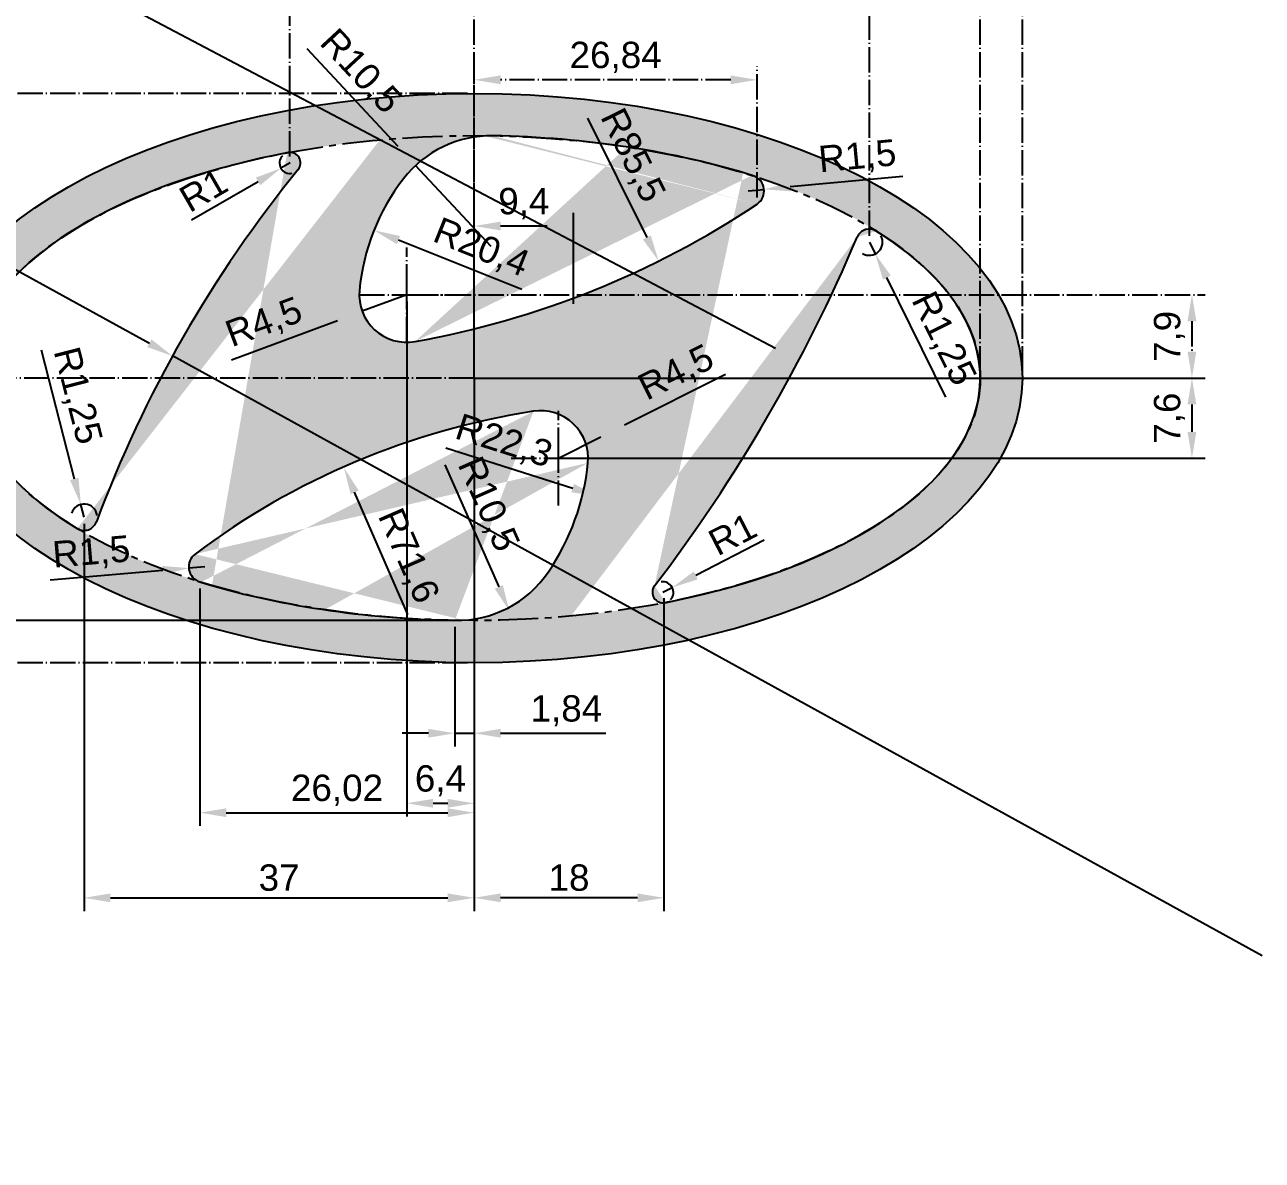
# Model space of a CAD drawing. Header units: millimetres. Extents: x 48 to 227, y 26 to 188.
# Drawn here: x 109.4 to 226.8, y 25.8 to 133.5 of the extents above; entities that cross this region are included whole.
import ezdxf

# ---------------------------------------------------------------- set-up
doc = ezdxf.new("R2010")
doc.units = ezdxf.units.MM
doc.linetypes.add('ACAD_ISO04W100', pattern=[30, 24, -3, 0, -3])
doc.linetypes.add('CENTER2', pattern=[28.575000000000003, 19.05, -3.175, 3.175, -3.175])
for name, color, linetype in [('hyundai', 7, 'Continuous'), ('koty', 6, 'Continuous'), ('osy', 2, 'Continuous'), ('poloměry', 6, 'Continuous'), ('srafy', 7, 'Continuous')]:
    doc.layers.add(name, color=color, linetype=linetype)
doc.styles.get("Standard").update_dxf_attribs({"font": 'arial.ttf'})
doc.dimstyles.new('ISO-25', dxfattribs={"dimtxt": 2.5, "dimasz": 2.5, "dimexe": 1.25, "dimexo": 0.625, "dimtad": 1, "dimtxsty": 'Standard', "dimcen": 2.5, "dimadec": 0, "dimazin": 0, "dimtfac": 1, "dimtmove": 0, "dimatfit": 3, "dimfxl": 1, "dimarcsym": 0})

# ---------------------------------------------------------------- blocks, each defined once
blk = doc.blocks.new('*U2')
at = {"layer": 'osy', "color": 0, "linetype": 'ACAD_ISO04W100', "ltscale": 0.1, "transparency": 16777216}
for p, q in [((0, 0.5), (0, 4.500000000000003)), ((-4.500000000000003, 0), (-0.5, 0)), ((0.5, 0), (4.500000000000003, 0)), ((0, -4.500000000000003), (0, -0.5))]:
    blk.add_line(p, q, dxfattribs=at)
at = {"layer": 'osy', "color": 0, "linetype": 'Continuous', "ltscale": 0.1, "transparency": 16777216}
for p, q in [((-0.5, 0), (0.5, 0)), ((0, -0.5), (0, 0.5))]:
    blk.add_line(p, q, dxfattribs=at)
blk = doc.blocks.new('*U3')
at = {"layer": 'osy', "color": 0, "linetype": 'ACAD_ISO04W100', "ltscale": 0.1, "transparency": 16777216}
for p, q in [((0, 0.5), (0, 4.5)), ((-4.5, 0), (-0.5, 0)), ((0.5, 0), (4.5, 0)), ((0, -4.5), (0, -0.5))]:
    blk.add_line(p, q, dxfattribs=at)
at = {"layer": 'osy', "color": 0, "linetype": 'Continuous', "ltscale": 0.1, "transparency": 16777216}
for p, q in [((-0.5, 0), (0.5, 0)), ((0, -0.5), (0, 0.5))]:
    blk.add_line(p, q, dxfattribs=at)
blk = doc.blocks.new('*D4')
at = {"layer": 'Defpoints', "color": 0, "linetype": 'ACAD_ISO04W100', "ltscale": 0.1, "transparency": 16777216}
for p in [(203.999999999999, 155.5569450538199), (99.99999999995265, 100.0000000000298), (203.999999999999, 100.0000000000298)]:
    blk.add_point(p, dxfattribs=at)
at = {"layer": 'koty', "color": 0, "linetype": 'ACAD_ISO04W100', "lineweight": -2, "ltscale": 0.1, "transparency": 16777216}
for p, q in [((99.99999999995265, 100.6250000000298), (99.99999999995265, 156.8069450538199)), ((203.999999999999, 100.6250000000298), (203.999999999999, 156.8069450538199)), ((102.4999999999526, 155.5569450538199), (201.499999999999, 155.5569450538199))]:
    blk.add_line(p, q, dxfattribs=at)
at = {"layer": 'koty', "color": 0, "linetype": 'ACAD_ISO04W100', "ltscale": 0.1, "transparency": 16777216}
for points in [[(102.4999999999526, 155.9736117204866), (102.4999999999526, 155.1402783871532), (99.99999999995265, 155.5569450538199)], [(201.499999999999, 155.9736117204866), (201.499999999999, 155.1402783871532), (203.999999999999, 155.5569450538199)]]:
    blk.add_solid(points, dxfattribs=at)
at = {"layer": 'koty', "color": 0, "linetype": 'ACAD_ISO04W100', "ltscale": 0.1, "transparency": 16777216, "insert": (151.9999999999758, 157.4583775231241), "char_height": 2.5, "attachment_point": 5}
blk.add_mtext('104', dxfattribs=at)
blk = doc.blocks.new('*D5')
at = {"layer": 'Defpoints', "color": 0, "linetype": 'ACAD_ISO04W100', "ltscale": 0.1, "transparency": 16777216}
for p in [(200.0000000000073, 151.8069450538199), (103.9999999999444, 100.0000000000298), (200.0000000000073, 100.0000000000298)]:
    blk.add_point(p, dxfattribs=at)
at = {"layer": 'koty', "color": 0, "linetype": 'ACAD_ISO04W100', "lineweight": -2, "ltscale": 0.1, "transparency": 16777216}
for p, q in [((103.9999999999444, 100.6250000000298), (103.9999999999444, 153.0569450538199)), ((200.0000000000073, 100.6250000000298), (200.0000000000073, 153.0569450538199)), ((106.4999999999444, 151.8069450538199), (197.5000000000073, 151.8069450538199))]:
    blk.add_line(p, q, dxfattribs=at)
at = {"layer": 'koty', "color": 0, "linetype": 'ACAD_ISO04W100', "ltscale": 0.1, "transparency": 16777216}
for points in [[(106.4999999999444, 152.2236117204866), (106.4999999999444, 151.3902783871532), (103.9999999999444, 151.8069450538199)], [(197.5000000000073, 152.2236117204866), (197.5000000000073, 151.3902783871532), (200.0000000000073, 151.8069450538199)]]:
    blk.add_solid(points, dxfattribs=at)
at = {"layer": 'koty', "color": 0, "linetype": 'ACAD_ISO04W100', "ltscale": 0.1, "transparency": 16777216, "insert": (151.9999999999759, 153.7083775231241), "char_height": 2.5, "attachment_point": 5}
blk.add_mtext('96', dxfattribs=at)
blk = doc.blocks.new('*D6')
at = {"layer": 'Defpoints', "color": 0, "linetype": 'ACAD_ISO04W100', "ltscale": 0.1, "transparency": 16777216}
for p in [(151.9999999999759, 127.0000000000419), (62.05514176651361, 73.00000000001769), (151.9999999999759, 73.0000000000177)]:
    blk.add_point(p, dxfattribs=at)
at = {"layer": 'koty', "color": 0, "linetype": 'ACAD_ISO04W100', "lineweight": -2, "ltscale": 0.1, "transparency": 16777216}
for p, q in [((151.3749999999759, 127.0000000000419), (60.80514176651359, 127.0000000000419)), ((62.05514176651359, 124.5000000000419), (62.05514176651361, 75.50000000001769)), ((151.3749999999759, 73.0000000000177), (60.8051417665136, 73.00000000001769))]:
    blk.add_line(p, q, dxfattribs=at)
at = {"layer": 'koty', "color": 0, "linetype": 'ACAD_ISO04W100', "ltscale": 0.1, "transparency": 16777216}
for points in [[(61.63847509984693, 124.5000000000419), (62.47180843318026, 124.5000000000419), (62.05514176651359, 127.0000000000419)], [(61.63847509984694, 75.50000000001769), (62.47180843318027, 75.50000000001769), (62.05514176651361, 73.00000000001769)]]:
    blk.add_solid(points, dxfattribs=at)
at = {"layer": 'koty', "color": 0, "linetype": 'ACAD_ISO04W100', "ltscale": 0.1, "transparency": 16777216, "insert": (60.1588252590102, 100.0000000000298), "char_height": 2.5, "attachment_point": 5, "rotation": 90}
blk.add_mtext('54', dxfattribs=at)
blk = doc.blocks.new('*D7')
at = {"layer": 'Defpoints', "color": 0, "linetype": 'ACAD_ISO04W100', "ltscale": 0.1, "transparency": 16777216}
for p in [(63.96830015038191, 77.00503449502331), (150.1631583838441, 77.01684681748159), (150.9957392113892, 77.00503449502332)]:
    blk.add_point(p, dxfattribs=at)
at = {"layer": 'koty', "color": 0, "linetype": 'ACAD_ISO04W100', "lineweight": -2, "ltscale": 0.1, "transparency": 16777216}
for p, q in [((63.96830015038191, 79.51684681748158), (63.9683001503819, 82.01684681748158)), ((149.5381583838441, 77.01684681748159), (62.71830015038191, 77.01684681748158)), ((150.3707392113892, 77.00503449502332), (62.71830015038191, 77.00503449502331)), ((63.96830015038191, 77.01684681748158), (63.96830015038191, 77.00503449502331)), ((63.96830015038191, 74.50503449502331), (63.96830015038191, 64.74377937906151))]:
    blk.add_line(p, q, dxfattribs=at)
at = {"layer": 'koty', "color": 0, "linetype": 'ACAD_ISO04W100', "ltscale": 0.1, "transparency": 16777216}
for points in [[(63.55163348371524, 79.51684681748158), (64.38496681704858, 79.51684681748158), (63.96830015038191, 77.01684681748158)], [(63.55163348371524, 74.50503449502331), (64.38496681704858, 74.50503449502331), (63.96830015038191, 77.00503449502331)]]:
    blk.add_solid(points, dxfattribs=at)
at = {"layer": 'koty', "color": 0, "linetype": 'ACAD_ISO04W100', "ltscale": 0.1, "transparency": 16777216, "insert": (61.84091270154153, 68.37440693704238), "char_height": 2.5, "attachment_point": 5, "rotation": 90}
blk.add_mtext('0,01', dxfattribs=at)
blk = doc.blocks.new('*D8')
at = {"layer": 'Defpoints', "color": 0, "linetype": 'ACAD_ISO04W100', "ltscale": 0.1, "transparency": 16777216}
for p in [(151.9999999999758, 136.3420054116711), (134.4999999999803, 120.3852588346321), (151.9999999999758, 100.0000000000298)]:
    blk.add_point(p, dxfattribs=at)
at = {"layer": 'koty', "color": 0, "linetype": 'ACAD_ISO04W100', "lineweight": -2, "ltscale": 0.1, "transparency": 16777216}
for p, q in [((134.4999999999803, 121.0102588346321), (134.4999999999803, 137.5920054116711)), ((151.9999999999758, 100.6250000000298), (151.9999999999758, 137.5920054116711)), ((136.9999999999803, 136.3420054116711), (149.4999999999758, 136.3420054116711))]:
    blk.add_line(p, q, dxfattribs=at)
at = {"layer": 'koty', "color": 0, "linetype": 'ACAD_ISO04W100', "ltscale": 0.1, "transparency": 16777216}
for points in [[(136.9999999999803, 136.7586720783378), (136.9999999999803, 135.9253387450044), (134.4999999999803, 136.3420054116711)], [(149.4999999999758, 136.7586720783378), (149.4999999999758, 135.9253387450044), (151.9999999999758, 136.3420054116711)]]:
    blk.add_solid(points, dxfattribs=at)
at = {"layer": 'koty', "color": 0, "linetype": 'ACAD_ISO04W100', "ltscale": 0.1, "transparency": 16777216, "insert": (143.2499999999781, 138.4693928605115), "char_height": 2.5, "attachment_point": 5}
blk.add_mtext('17,5', dxfattribs=at)
blk = doc.blocks.new('*D9')
at = {"layer": 'Defpoints', "color": 0, "linetype": 'ACAD_ISO04W100', "ltscale": 0.1, "transparency": 16777216}
for p in [(151.9999999999758, 136.3420054116711), (189.5000000023747, 112.8716261123086), (151.9999999999758, 100.0000000000298)]:
    blk.add_point(p, dxfattribs=at)
at = {"layer": 'koty', "color": 0, "linetype": 'ACAD_ISO04W100', "lineweight": -2, "ltscale": 0.1, "transparency": 16777216}
for p, q in [((151.9999999999758, 100.6250000000298), (151.9999999999758, 137.5920054116711)), ((189.5000000023747, 113.4966261123086), (189.5000000023747, 137.5920054116711)), ((187.0000000023747, 136.3420054116711), (154.4999999999758, 136.3420054116711))]:
    blk.add_line(p, q, dxfattribs=at)
at = {"layer": 'koty', "color": 0, "linetype": 'ACAD_ISO04W100', "ltscale": 0.1, "transparency": 16777216}
for points in [[(154.4999999999758, 136.7586720783378), (154.4999999999758, 135.9253387450044), (151.9999999999758, 136.3420054116711)], [(187.0000000023747, 136.7586720783378), (187.0000000023747, 135.9253387450044), (189.5000000023747, 136.3420054116711)]]:
    blk.add_solid(points, dxfattribs=at)
at = {"layer": 'koty', "color": 0, "linetype": 'ACAD_ISO04W100', "ltscale": 0.1, "transparency": 16777216, "insert": (170.7500000011753, 138.4693928605115), "char_height": 2.5, "attachment_point": 5}
blk.add_mtext('37,5', dxfattribs=at)
blk = doc.blocks.new('*D10')
at = {"layer": 'Defpoints', "color": 0, "linetype": 'ACAD_ISO04W100', "ltscale": 0.1, "transparency": 16777216}
for p in [(151.9999999999758, 128.2946470720645), (178.8373928843112, 116.5124982029226), (151.9999999999758, 100.0000000000298)]:
    blk.add_point(p, dxfattribs=at)
at = {"layer": 'koty', "color": 0, "linetype": 'ACAD_ISO04W100', "lineweight": -2, "ltscale": 0.1, "transparency": 16777216}
for p, q in [((151.9999999999758, 100.6250000000298), (151.9999999999758, 129.5446470720645)), ((178.8373928843112, 117.1374982029226), (178.8373928843112, 129.5446470720645)), ((176.3373928843112, 128.2946470720645), (154.4999999999758, 128.2946470720645))]:
    blk.add_line(p, q, dxfattribs=at)
at = {"layer": 'koty', "color": 0, "linetype": 'ACAD_ISO04W100', "ltscale": 0.1, "transparency": 16777216}
for points in [[(154.4999999999758, 128.7113137387311), (154.4999999999758, 127.8779804053978), (151.9999999999758, 128.2946470720645)], [(176.3373928843112, 128.7113137387311), (176.3373928843112, 127.8779804053978), (178.8373928843112, 128.2946470720645)]]:
    blk.add_solid(points, dxfattribs=at)
at = {"layer": 'koty', "color": 0, "linetype": 'ACAD_ISO04W100', "ltscale": 0.1, "transparency": 16777216, "insert": (165.4186964421435, 130.4220345209048), "char_height": 2.5, "attachment_point": 5}
blk.add_mtext('26,84', dxfattribs=at)
blk = doc.blocks.new('*D11')
at = {"layer": 'Defpoints', "color": 0, "linetype": 'ACAD_ISO04W100', "ltscale": 0.1, "transparency": 16777216}
for p in [(145.5999999999796, 107.9000000000019), (151.9999999999759, 100.0000000000298), (220.0892302336971, 100.0000000000298)]:
    blk.add_point(p, dxfattribs=at)
at = {"layer": 'koty', "color": 0, "linetype": 'ACAD_ISO04W100', "lineweight": -2, "ltscale": 0.1, "transparency": 16777216}
for p, q in [((146.2249999999796, 107.9000000000019), (221.3392302336971, 107.9000000000019)), ((220.0892302336971, 105.4000000000019), (220.0892302336971, 102.5000000000298)), ((152.6249999999759, 100.0000000000298), (221.3392302336971, 100.0000000000298))]:
    blk.add_line(p, q, dxfattribs=at)
at = {"layer": 'koty', "color": 0, "linetype": 'ACAD_ISO04W100', "ltscale": 0.1, "transparency": 16777216}
for points in [[(219.6725635670304, 105.4000000000019), (220.5058969003638, 105.4000000000019), (220.0892302336971, 107.9000000000019)], [(219.6725635670304, 102.5000000000298), (220.5058969003638, 102.5000000000298), (220.0892302336971, 100.0000000000298)]]:
    blk.add_solid(points, dxfattribs=at)
at = {"layer": 'koty', "color": 0, "linetype": 'ACAD_ISO04W100', "ltscale": 0.1, "transparency": 16777216, "insert": (217.9618427848567, 103.9500000000158), "char_height": 2.5, "attachment_point": 5, "rotation": 90}
blk.add_mtext('7,9', dxfattribs=at)
blk = doc.blocks.new('*D12')
at = {"layer": 'Defpoints', "color": 0, "ltscale": 0.1, "transparency": 16777216}
for p in [(151.9999999999759, 114.4270597949301), (161.4317833187985, 106.4287294790012), (151.9999999999759, 100.0000000000298)]:
    blk.add_point(p, dxfattribs=at)
at = {"layer": 'koty', "color": 0, "lineweight": -2, "ltscale": 0.1, "transparency": 16777216}
for p, q in [((151.9999999999759, 100.6250000000298), (151.9999999999759, 115.6770597949301)), ((161.4317833187985, 107.0537294790012), (161.4317833187985, 115.6770597949301)), ((158.9317833187985, 114.4270597949301), (154.4999999999759, 114.4270597949301))]:
    blk.add_line(p, q, dxfattribs=at)
at = {"layer": 'koty', "color": 0, "ltscale": 0.1, "transparency": 16777216}
for points in [[(154.4999999999759, 114.8437264615967), (154.4999999999759, 114.0103931282634), (151.9999999999759, 114.4270597949301)], [(158.9317833187985, 114.8437264615967), (158.9317833187985, 114.0103931282634), (161.4317833187985, 114.4270597949301)]]:
    blk.add_solid(points, dxfattribs=at)
at = {"layer": 'koty', "color": 0, "ltscale": 0.1, "transparency": 16777216, "insert": (156.7158916593872, 116.5544472437704), "char_height": 2.5, "attachment_point": 5}
blk.add_mtext('9,4', dxfattribs=at)
blk = doc.blocks.new('*D13')
at = {"layer": 'Defpoints', "color": 0, "ltscale": 0.1, "transparency": 16777216}
for p in [(151.9999999999759, 100.0000000000298), (159.9999999999759, 92.40000000002979), (220.0892302336972, 92.4000000000298)]:
    blk.add_point(p, dxfattribs=at)
at = {"layer": 'koty', "color": 0, "lineweight": -2, "ltscale": 0.1, "transparency": 16777216}
for p, q in [((152.6249999999759, 100.0000000000298), (221.3392302336972, 100.0000000000298)), ((220.0892302336972, 97.50000000002981), (220.0892302336972, 94.9000000000298)), ((160.6249999999759, 92.4000000000298), (221.3392302336972, 92.4000000000298))]:
    blk.add_line(p, q, dxfattribs=at)
at = {"layer": 'koty', "color": 0, "ltscale": 0.1, "transparency": 16777216}
for points in [[(219.6725635670306, 97.50000000002981), (220.5058969003639, 97.50000000002981), (220.0892302336972, 100.0000000000298)], [(219.6725635670306, 94.9000000000298), (220.5058969003639, 94.9000000000298), (220.0892302336972, 92.4000000000298)]]:
    blk.add_solid(points, dxfattribs=at)
at = {"layer": 'koty', "color": 0, "ltscale": 0.1, "transparency": 16777216, "insert": (217.9618427848568, 96.20000000002973), "char_height": 2.5, "attachment_point": 5, "rotation": 90}
blk.add_mtext('7,6', dxfattribs=at)
blk = doc.blocks.new('*D14')
at = {"layer": 'Defpoints', "color": 0, "ltscale": 0.1, "transparency": 16777216}
for p in [(145.5999999999796, 107.9000000000018), (151.9999999999758, 100.0000000000298), (151.9999999999758, 59.66578686938915)]:
    blk.add_point(p, dxfattribs=at)
at = {"layer": 'koty', "color": 0, "lineweight": -2, "ltscale": 0.1, "transparency": 16777216}
for p, q in [((145.5999999999796, 107.2750000000018), (145.5999999999796, 58.41578686938915)), ((151.9999999999758, 99.37500000002976), (151.9999999999758, 58.41578686938915)), ((148.0999999999796, 59.66578686938915), (149.4999999999758, 59.66578686938915))]:
    blk.add_line(p, q, dxfattribs=at)
at = {"layer": 'koty', "color": 0, "ltscale": 0.1, "transparency": 16777216}
for points in [[(148.0999999999796, 60.08245353605582), (148.0999999999796, 59.24912020272249), (145.5999999999796, 59.66578686938915)], [(149.4999999999758, 60.08245353605582), (149.4999999999758, 59.24912020272249), (151.9999999999758, 59.66578686938915)]]:
    blk.add_solid(points, dxfattribs=at)
at = {"layer": 'koty', "color": 0, "ltscale": 0.1, "transparency": 16777216, "insert": (148.7999999999777, 61.79317431822953), "char_height": 2.5, "attachment_point": 5}
blk.add_mtext('6,4', dxfattribs=at)
blk = doc.blocks.new('*D15')
at = {"layer": 'Defpoints', "color": 0, "ltscale": 0.1, "transparency": 16777216}
for p in [(151.9999999999758, 100.0000000000298), (114.9999999999759, 86.80037692891685), (151.9999999999758, 50.69788809369781)]:
    blk.add_point(p, dxfattribs=at)
at = {"layer": 'koty', "color": 0, "lineweight": -2, "ltscale": 0.1, "transparency": 16777216}
for p, q in [((151.9999999999758, 99.37500000002976), (151.9999999999758, 49.44788809369781)), ((114.9999999999759, 86.17537692891685), (114.9999999999759, 49.44788809369781)), ((117.4999999999759, 50.69788809369781), (149.4999999999758, 50.69788809369781))]:
    blk.add_line(p, q, dxfattribs=at)
at = {"layer": 'koty', "color": 0, "ltscale": 0.1, "transparency": 16777216}
for points in [[(117.4999999999759, 51.11455476036448), (117.4999999999759, 50.28122142703115), (114.9999999999759, 50.69788809369781)], [(149.4999999999758, 51.11455476036448), (149.4999999999758, 50.28122142703115), (151.9999999999758, 50.69788809369781)]]:
    blk.add_solid(points, dxfattribs=at)
at = {"layer": 'koty', "color": 0, "ltscale": 0.1, "transparency": 16777216, "insert": (133.4999999999758, 52.60017322330218), "char_height": 2.5, "attachment_point": 5}
blk.add_mtext('37', dxfattribs=at)
blk = doc.blocks.new('*D16')
at = {"layer": 'Defpoints', "color": 0, "ltscale": 0.1, "transparency": 16777216}
for p in [(151.9999999999758, 100.0000000000298), (125.9795751292052, 80.67266243334741), (151.9999999999758, 58.77428950575936)]:
    blk.add_point(p, dxfattribs=at)
at = {"layer": 'koty', "color": 0, "lineweight": -2, "ltscale": 0.1, "transparency": 16777216}
for p, q in [((151.9999999999758, 99.37500000002976), (151.9999999999758, 57.52428950575936)), ((125.9795751292052, 80.04766243334741), (125.9795751292052, 57.52428950575936)), ((128.4795751292052, 58.77428950575936), (149.4999999999758, 58.77428950575936))]:
    blk.add_line(p, q, dxfattribs=at)
at = {"layer": 'koty', "color": 0, "ltscale": 0.1, "transparency": 16777216}
for points in [[(128.4795751292052, 59.19095617242602), (128.4795751292052, 58.35762283909269), (125.9795751292052, 58.77428950575936)], [(149.4999999999758, 59.19095617242602), (149.4999999999758, 58.35762283909269), (151.9999999999758, 58.77428950575936)]]:
    blk.add_solid(points, dxfattribs=at)
at = {"layer": 'koty', "color": 0, "ltscale": 0.1, "transparency": 16777216, "insert": (138.9897875645905, 60.90167695459974), "char_height": 2.5, "attachment_point": 5}
blk.add_mtext('26,02', dxfattribs=at)
blk = doc.blocks.new('*D17')
at = {"layer": 'Defpoints', "color": 0, "ltscale": 0.1, "transparency": 16777216}
for p in [(151.9999999999758, 100.0000000000298), (150.163158383844, 77.01684681748156), (151.9999999999758, 66.3089663147424)]:
    blk.add_point(p, dxfattribs=at)
at = {"layer": 'koty', "color": 0, "lineweight": -2, "ltscale": 0.1, "transparency": 16777216}
for p, q in [((151.9999999999758, 99.37500000002976), (151.9999999999758, 65.0589663147424)), ((150.163158383844, 76.39184681748156), (150.163158383844, 65.0589663147424)), ((147.663158383844, 66.3089663147424), (145.163158383844, 66.3089663147424)), ((150.163158383844, 66.3089663147424), (151.9999999999758, 66.3089663147424)), ((154.4999999999758, 66.3089663147424), (164.4982946793756, 66.3089663147424))]:
    blk.add_line(p, q, dxfattribs=at)
at = {"layer": 'koty', "color": 0, "ltscale": 0.1, "transparency": 16777216}
for points in [[(147.663158383844, 66.72563298140908), (147.663158383844, 65.89229964807573), (150.163158383844, 66.3089663147424)], [(154.4999999999758, 66.72563298140908), (154.4999999999758, 65.89229964807573), (151.9999999999758, 66.3089663147424)]]:
    blk.add_solid(points, dxfattribs=at)
at = {"layer": 'koty', "color": 0, "ltscale": 0.1, "transparency": 16777216, "insert": (160.7491473396757, 68.43635376358279), "char_height": 2.5, "attachment_point": 5}
blk.add_mtext('1,84', dxfattribs=at)
blk = doc.blocks.new('*D18')
at = {"layer": 'Defpoints', "color": 0, "ltscale": 0.1, "transparency": 16777216}
for p in [(151.9999999999758, 100.0000000000298), (169.9999999999732, 79.73857746007079), (151.9999999999758, 50.69788809369781)]:
    blk.add_point(p, dxfattribs=at)
at = {"layer": 'koty', "color": 0, "lineweight": -2, "ltscale": 0.1, "transparency": 16777216}
for p, q in [((151.9999999999758, 99.37500000002976), (151.9999999999758, 49.44788809369781)), ((169.9999999999732, 79.11357746007079), (169.9999999999732, 49.44788809369781)), ((167.4999999999732, 50.69788809369781), (154.4999999999758, 50.69788809369781))]:
    blk.add_line(p, q, dxfattribs=at)
at = {"layer": 'koty', "color": 0, "ltscale": 0.1, "transparency": 16777216}
for points in [[(154.4999999999758, 51.11455476036448), (154.4999999999758, 50.28122142703115), (151.9999999999758, 50.69788809369781)], [(167.4999999999732, 51.11455476036448), (167.4999999999732, 50.28122142703115), (169.9999999999732, 50.69788809369781)]]:
    blk.add_solid(points, dxfattribs=at)
at = {"layer": 'koty', "color": 0, "ltscale": 0.1, "transparency": 16777216, "insert": (160.9999999999745, 52.59932056300205), "char_height": 2.5, "attachment_point": 5}
blk.add_mtext('18', dxfattribs=at)
blk = doc.blocks.new('*D19')
at = {"layer": 'Defpoints', "color": 0, "ltscale": 0.1, "transparency": 16777216}
for p in [(48.34994455682781, 172.5969024581356), (182.793723060401, 101.6823734694848)]:
    blk.add_point(p, dxfattribs=at)
at = {"layer": 'poloměry', "color": 0, "lineweight": -2, "ltscale": 0.1, "transparency": 16777216}
blk.add_line((97.07867123392278, 146.8941534058167), (180.5824767034344, 102.8487308541666), dxfattribs=at)
at = {"layer": 'poloměry', "color": 0, "ltscale": 0.1, "transparency": 16777216}
blk.add_solid([(180.7768696008813, 103.217271913661), (180.3880838059874, 102.4801897946722), (182.793723060401, 101.6823734694848)], dxfattribs=at)
at = {"layer": 'poloměry', "color": 0, "ltscale": 0.1, "transparency": 16777216, "insert": (102.0081587650215, 146.4437454229182), "char_height": 2.5, "attachment_point": 5, "rotation": 332.18987484101604}
blk.add_mtext('R152', dxfattribs=at)
blk = doc.blocks.new('*D20')
at = {"layer": 'Defpoints', "color": 0, "ltscale": 0.1, "transparency": 16777216}
for p in [(123.38134005704, 102.0974615975219), (226.7581493792549, 45.20075436100038)]:
    blk.add_point(p, dxfattribs=at)
at = {"layer": 'poloměry', "color": 0, "lineweight": -2, "ltscale": 0.1, "transparency": 16777216}
for p, q in [((83.44993350577083, 124.0749782473984), (121.1911534188575, 103.3029003101601)), ((226.7581493792549, 45.20075436100038), (123.38134005704, 102.0974615975219))]:
    blk.add_line(p, q, dxfattribs=at)
at = {"layer": 'poloměry', "color": 0, "ltscale": 0.1, "transparency": 16777216}
blk.add_solid([(121.3920598709639, 103.6679314165238), (120.9902469667512, 102.9378692037963), (123.38134005704, 102.0974615975219)], dxfattribs=at)
at = {"layer": 'poloměry', "color": 0, "ltscale": 0.1, "transparency": 16777216, "insert": (88.38409178316807, 123.5297077175822), "char_height": 2.5, "attachment_point": 5, "rotation": 331.1724169774728}
blk.add_mtext('R118', dxfattribs=at)
blk = doc.blocks.new('*D21')
at = {"layer": 'Defpoints', "color": 0, "ltscale": 0.1, "transparency": 16777216}
for p in [(189.4926204565741, 112.8950805440672), (190.046004527853, 111.7742477868482)]:
    blk.add_point(p, dxfattribs=at)
at = {"layer": 'poloměry', "color": 0, "lineweight": -2, "ltscale": 0.1, "transparency": 16777216}
for p, q in [((189.4926204565741, 112.8950805440672), (190.046004527853, 111.7742477868482)), ((196.75531454348, 98.18510629516422), (191.1527726704105, 109.5325822724104))]:
    blk.add_line(p, q, dxfattribs=at)
blk.add_arc((189.4926204565741, 112.8950805440672), 1.250000000000156, 238.9809632693057, 29.22915920661262, dxfattribs=at)
at = {"layer": 'poloměry', "color": 0, "ltscale": 0.1, "transparency": 16777216}
blk.add_solid([(191.5263835894835, 109.7170436295033), (190.7791617513376, 109.3481209153174), (190.046004527853, 111.7742477868482)], dxfattribs=at)
at = {"layer": 'poloměry', "color": 0, "ltscale": 0.1, "transparency": 16777216, "insert": (196.4149841101894, 103.6798213886697), "char_height": 2.5, "attachment_point": 5, "rotation": 296.2767427823809}
blk.add_mtext('R1,25', dxfattribs=at)
blk = doc.blocks.new('*D22')
at = {"layer": 'Defpoints', "color": 0, "ltscale": 0.1, "transparency": 16777216}
for p in [(170.7917322825808, 80.13658889948853), (169.9029377625207, 79.67828299606686)]:
    blk.add_point(p, dxfattribs=at)
at = {"layer": 'poloměry', "color": 0, "lineweight": -2, "ltscale": 0.1, "transparency": 16777216}
for p, q in [((179.5008272898544, 84.62742403090226), (173.013718582731, 81.28235365804275)), ((169.9029377625207, 79.67828299606686), (170.7917322825808, 80.13658889948853))]:
    blk.add_line(p, q, dxfattribs=at)
blk.add_arc((169.9029377625207, 79.67828299606686), 0.9999999999999716, 316.8449666963598, 98.89756885509453, dxfattribs=at)
at = {"layer": 'poloměry', "color": 0, "ltscale": 0.1, "transparency": 16777216}
blk.add_solid([(172.8227577896386, 81.6526847080678), (173.2046793758234, 80.91202260801772), (170.7917322825808, 80.13658889948853)], dxfattribs=at)
at = {"layer": 'poloměry', "color": 0, "ltscale": 0.1, "transparency": 16777216, "insert": (176.5065978419571, 85.19880798767566), "char_height": 2.5, "attachment_point": 5, "rotation": 27.277844463739584}
blk.add_mtext('R1', dxfattribs=at)
blk = doc.blocks.new('*D23')
at = {"layer": 'Defpoints', "color": 0, "ltscale": 0.1, "transparency": 16777216}
for p in [(114.6891796600455, 88.0104675492716), (114.9999999999759, 86.8003769289169)]:
    blk.add_point(p, dxfattribs=at)
at = {"layer": 'poloměry', "color": 0, "lineweight": -2, "ltscale": 0.1, "transparency": 16777216}
for p, q in [((110.9188516755262, 102.6891675685495), (114.0672261520782, 90.43186669726995)), ((114.9999999999759, 86.8003769289169), (114.6891796600455, 88.0104675492716))]:
    blk.add_line(p, q, dxfattribs=at)
blk.add_arc((114.9999999999759, 86.8003769289169), 1.249371279157984, 8.245581024184823, 161.7300260803707, dxfattribs=at)
at = {"layer": 'poloměry', "color": 0, "ltscale": 0.1, "transparency": 16777216}
blk.add_solid([(114.4707926767446, 90.5355256152645), (113.6636596274118, 90.32820777927542), (114.6891796600455, 88.0104675492716)], dxfattribs=at)
at = {"layer": 'poloměry', "color": 0, "ltscale": 0.1, "transparency": 16777216, "insert": (114.2425638222523, 98.30047114155369), "char_height": 2.5, "attachment_point": 5, "rotation": 284.40541362439893}
blk.add_mtext('R1,25', dxfattribs=at)
blk = doc.blocks.new('*D24')
at = {"layer": 'Defpoints', "color": 0, "ltscale": 0.1, "transparency": 16777216}
for p in [(133.6684220873186, 119.9059328008106), (134.5345150275134, 120.4058158060674)]:
    blk.add_point(p, dxfattribs=at)
at = {"layer": 'poloměry', "color": 0, "lineweight": -2, "ltscale": 0.1, "transparency": 16777216}
for p, q in [((134.5345150275134, 120.4058158060674), (133.6684220873186, 119.9059328008106)), ((125.1817746890245, 115.0076931210598), (131.5031897368315, 118.6562252876685))]:
    blk.add_line(p, q, dxfattribs=at)
blk.add_arc((134.5345150275134, 120.4058158060674), 0.9999999999999147, 136.539516135983, 281.6119843832704, dxfattribs=at)
at = {"layer": 'poloměry', "color": 0, "ltscale": 0.1, "transparency": 16777216}
blk.add_solid([(131.2949051513078, 119.017097346083), (131.7114743223552, 118.295353229254), (133.6684220873186, 119.9059328008106)], dxfattribs=at)
at = {"layer": 'poloměry', "color": 0, "ltscale": 0.1, "transparency": 16777216, "insert": (126.3200280204681, 117.8354606090565), "char_height": 2.5, "attachment_point": 5, "rotation": 29.992259991909926}
blk.add_mtext('R1', dxfattribs=at)
blk = doc.blocks.new('*D25')
at = {"layer": 'Defpoints', "color": 0, "ltscale": 0.1, "transparency": 16777216}
for p in [(178.0051513050236, 117.760446099954), (179.4985590836676, 117.9009210325426)]:
    blk.add_point(p, dxfattribs=at)
at = {"layer": 'poloměry', "color": 0, "lineweight": -2, "ltscale": 0.1, "transparency": 16777216}
for p, q in [((192.6533151875026, 119.1383014073689), (181.9875720480742, 118.1350459201905)), ((178.0051513050236, 117.760446099954), (179.4985590836676, 117.9009210325426))]:
    blk.add_line(p, q, dxfattribs=at)
at = {"layer": 'poloměry', "color": 0, "ltscale": 0.1, "transparency": 16777216}
blk.add_solid([(181.9485512334662, 118.5498814142582), (182.0265928626822, 117.7202104261227), (179.4985590836676, 117.9009210325426)], dxfattribs=at)
at = {"layer": 'poloměry', "color": 0, "ltscale": 0.1, "transparency": 16777216, "insert": (188.3657203610144, 120.8717740837954), "char_height": 2.5, "attachment_point": 5, "rotation": 5.373621508069707}
blk.add_mtext('R1,5', dxfattribs=at)
blk = doc.blocks.new('*D26')
at = {"layer": 'Defpoints', "color": 0, "ltscale": 0.1, "transparency": 16777216}
for p in [(124.9488094830522, 81.97382198571265), (126.4435543149817, 82.09927272273688)]:
    blk.add_point(p, dxfattribs=at)
at = {"layer": 'poloměry', "color": 0, "lineweight": -2, "ltscale": 0.1, "transparency": 16777216}
for p, q in [((111.78227587938, 80.86878297881877), (122.457568096503, 81.76473742400557)), ((126.4435543149817, 82.09927272273688), (124.9488094830522, 81.97382198571265))]:
    blk.add_line(p, q, dxfattribs=at)
at = {"layer": 'poloměry', "color": 0, "ltscale": 0.1, "transparency": 16777216}
blk.add_solid([(122.4227206695518, 82.17994432176377), (122.4924155234541, 81.34953052624735), (124.9488094830522, 81.97382198571265)], dxfattribs=at)
at = {"layer": 'poloměry', "color": 0, "ltscale": 0.1, "transparency": 16777216, "insert": (115.6963797457381, 83.33215218366925), "char_height": 2.5, "attachment_point": 5, "rotation": 4.797469045427467}
blk.add_mtext('R1,5', dxfattribs=at)
blk = doc.blocks.new('*D27')
at = {"layer": 'Defpoints', "color": 0, "ltscale": 0.1, "transparency": 16777216}
for p in [(164.0241533320084, 94.41399850059807), (159.9999999999758, 92.40000000002969)]:
    blk.add_point(p, dxfattribs=at)
at = {"layer": 'poloměry', "color": 0, "lineweight": -2, "ltscale": 0.1, "transparency": 16777216}
for p, q in [((175.8398043918037, 100.3274668886546), (166.2597940720264, 95.53288655646938)), ((159.9999999999758, 92.40000000002969), (164.0241533320084, 94.41399850059807))]:
    blk.add_line(p, q, dxfattribs=at)
at = {"layer": 'poloměry', "color": 0, "ltscale": 0.1, "transparency": 16777216}
blk.add_solid([(166.0733127293812, 95.90549334647238), (166.4462754146716, 95.16027976646636), (164.0241533320084, 94.41399850059807)], dxfattribs=at)
at = {"layer": 'poloměry', "color": 0, "ltscale": 0.1, "transparency": 16777216, "insert": (171.2177859146582, 100.3874753896194), "char_height": 2.5, "attachment_point": 5, "rotation": 26.586937415191546}
blk.add_mtext('R4,5', dxfattribs=at)
blk = doc.blocks.new('*D28')
at = {"layer": 'Defpoints', "color": 0, "ltscale": 0.1, "transparency": 16777216}
for p in [(145.5999999999796, 107.9000000000019), (141.381585082298, 106.3331638304289)]:
    blk.add_point(p, dxfattribs=at)
at = {"layer": 'poloměry', "color": 0, "lineweight": -2, "ltscale": 0.1, "transparency": 16777216}
for p, q in [((145.5999999999796, 107.9000000000019), (141.381585082298, 106.3331638304289)), ((128.9955464351113, 101.7326459276506), (139.0380212391416, 105.4626992917772))]:
    blk.add_line(p, q, dxfattribs=at)
at = {"layer": 'poloměry', "color": 0, "ltscale": 0.1, "transparency": 16777216}
blk.add_solid([(138.892943816033, 105.8532932656366), (139.1830986622502, 105.0721053179178), (141.381585082298, 106.3331638304289)], dxfattribs=at)
at = {"layer": 'poloměry', "color": 0, "ltscale": 0.1, "transparency": 16777216, "insert": (132.1060570872045, 105.1519118293432), "char_height": 2.5, "attachment_point": 5, "rotation": 20.37639156515997}
blk.add_mtext('R4,5', dxfattribs=at)
blk = doc.blocks.new('*D29')
at = {"layer": 'Defpoints', "color": 0, "ltscale": 0.1, "transparency": 16777216}
for p in [(142.4969128277024, 114.0202167829108), (161.4317833187986, 106.4287294790012)]:
    blk.add_point(p, dxfattribs=at)
at = {"layer": 'poloměry', "color": 0, "lineweight": -2, "ltscale": 0.1, "transparency": 16777216}
blk.add_line((156.5367422000126, 108.3912801350965), (144.8173626427877, 113.0898874564513), dxfattribs=at)
at = {"layer": 'poloměry', "color": 0, "ltscale": 0.1, "transparency": 16777216}
blk.add_solid([(144.972417530531, 113.4766290922988), (144.6623077550445, 112.7031458206037), (142.4969128277024, 114.0202167829108)], dxfattribs=at)
at = {"layer": 'poloměry', "color": 0, "ltscale": 0.1, "transparency": 16777216, "insert": (152.628945701902, 112.2500174574547), "char_height": 2.5, "attachment_point": 5, "rotation": 338.1528531628529}
blk.add_mtext('R20,4', dxfattribs=at)
blk = doc.blocks.new('*D30')
at = {"layer": 'Defpoints', "color": 0, "ltscale": 0.1, "transparency": 16777216}
for p in [(146.449599309044, 120.173954796367), (153.6008799104634, 112.4857049461239)]:
    blk.add_point(p, dxfattribs=at)
at = {"layer": 'poloměry', "color": 0, "lineweight": -2, "ltscale": 0.1, "transparency": 16777216}
for p, q in [((136.1277922043838, 131.2707969355066), (144.7469134515632, 122.0044904749963)), ((153.6008799104634, 112.4857049461239), (146.449599309044, 120.173954796367))]:
    blk.add_line(p, q, dxfattribs=at)
at = {"layer": 'poloměry', "color": 0, "ltscale": 0.1, "transparency": 16777216}
blk.add_solid([(145.0520027313348, 122.2882714512431), (144.4418241717917, 121.7207094987495), (146.449599309044, 120.173954796367)], dxfattribs=at)
at = {"layer": 'poloměry', "color": 0, "ltscale": 0.1, "transparency": 16777216, "insert": (141.1437133501813, 129.0018205535751), "char_height": 2.5, "attachment_point": 5, "rotation": 312.9276531431966}
blk.add_mtext('R10,5', dxfattribs=at)
blk = doc.blocks.new('*D31')
at = {"layer": 'Defpoints', "color": 0, "ltscale": 0.1, "transparency": 16777216}
for p in [(131.39962286492, 187.6455283337088), (169.4975304780978, 111.1027335356498)]:
    blk.add_point(p, dxfattribs=at)
at = {"layer": 'poloměry', "color": 0, "lineweight": -2, "ltscale": 0.1, "transparency": 16777216}
blk.add_line((162.7445385886761, 124.6702206982826), (168.3835565712797, 113.3408269507977), dxfattribs=at)
at = {"layer": 'poloměry', "color": 0, "ltscale": 0.1, "transparency": 16777216}
blk.add_solid([(168.756572140471, 113.5264892686008), (168.0105410020884, 113.1551646329947), (169.4975304780978, 111.1027335356498)], dxfattribs=at)
at = {"layer": 'poloměry', "color": 0, "ltscale": 0.1, "transparency": 16777216, "insert": (166.9115773628561, 121.0725121751943), "char_height": 2.5, "attachment_point": 5, "rotation": 296.4610649884258}
blk.add_mtext('R85,5', dxfattribs=at)
blk = doc.blocks.new('*D32')
at = {"layer": 'Defpoints', "color": 0, "ltscale": 0.1, "transparency": 16777216}
for p in [(139.665203891671, 91.46617034098593), (168.2162351784751, 25.80492901507181)]:
    blk.add_point(p, dxfattribs=at)
at = {"layer": 'poloměry', "color": 0, "lineweight": -2, "ltscale": 0.1, "transparency": 16777216}
blk.add_line((145.7002859249845, 77.58677755021714), (140.6620974421879, 89.17352923323753), dxfattribs=at)
at = {"layer": 'poloměry', "color": 0, "ltscale": 0.1, "transparency": 16777216}
blk.add_solid([(141.0442042934793, 89.33967815832368), (140.2799905908965, 89.00738030815138), (139.665203891671, 91.46617034098593)], dxfattribs=at)
at = {"layer": 'poloměry', "color": 0, "ltscale": 0.1, "transparency": 16777216, "insert": (145.6305728257725, 83.08214436873293), "char_height": 2.5, "attachment_point": 5, "rotation": 293.50052176966915}
blk.add_mtext('R71,6', dxfattribs=at)
blk = doc.blocks.new('*D33')
at = {"layer": 'Defpoints', "color": 0, "ltscale": 0.1, "transparency": 16777216}
for p in [(151.101021279459, 87.50450665728715), (155.3458146998195, 77.90077150795774)]:
    blk.add_point(p, dxfattribs=at)
at = {"layer": 'poloměry', "color": 0, "lineweight": -2, "ltscale": 0.1, "transparency": 16777216}
blk.add_line((149.219088407553, 91.76233102723441), (154.3351495997337, 80.18737511494093), dxfattribs=at)
at = {"layer": 'poloměry', "color": 0, "ltscale": 0.1, "transparency": 16777216}
blk.add_solid([(154.7162502008975, 80.35581929828857), (153.9540489985698, 80.0189309315933), (155.3458146998195, 77.90077150795774)], dxfattribs=at)
at = {"layer": 'poloměry', "color": 0, "ltscale": 0.1, "transparency": 16777216, "insert": (153.2175831791881, 87.97818537414071), "char_height": 2.5, "attachment_point": 5, "rotation": 293.84514160896515}
blk.add_mtext('R10,5', dxfattribs=at)
blk = doc.blocks.new('*D34')
at = {"layer": 'Defpoints', "color": 0, "ltscale": 0.1, "transparency": 16777216}
for p in [(142.4837709119536, 95.56570979973043), (163.7341088891147, 88.80456079557248)]:
    blk.add_point(p, dxfattribs=at)
at = {"layer": 'poloměry', "color": 0, "lineweight": -2, "ltscale": 0.1, "transparency": 16777216}
blk.add_line((149.310155490611, 93.39378183578026), (161.3517840037827, 89.56253714133011), dxfattribs=at)
at = {"layer": 'poloměry', "color": 0, "ltscale": 0.1, "transparency": 16777216}
blk.add_solid([(161.4781133947423, 89.95959128888543), (161.2254546128231, 89.1654829937748), (163.7341088891147, 88.80456079557248)], dxfattribs=at)
at = {"layer": 'poloměry', "color": 0, "ltscale": 0.1, "transparency": 16777216, "insert": (154.7848110503239, 93.88439888548012), "char_height": 2.5, "attachment_point": 5, "rotation": 342.3506645720258}
blk.add_mtext('R22,3', dxfattribs=at)

msp = doc.modelspace()

# ---------------------------------------------------------------- hatches: boundary and pattern name
at = {"layer": 'srafy', "ltscale": 0.1}
h = msp.add_hatch(color=256, dxfattribs=at)
h.set_gradient(color1=(0, 0, 255), color2=(0, 0, 255), tint=1)
edge = h.paths.add_edge_path()
edge.add_ellipse((151.9999999999758, 100.0000000000298), major_axis=(-52.00000000002321, -3.184081677784539e-14), ratio=0.5192307692307697, start_angle=0, end_angle=360)
edge = h.paths.add_edge_path(flags=16)
edge.add_arc((140.6003737152837, 94.15372738848185), 22.29999999999997, 325.7643920038571, 354.34581722070766, ccw=False)
edge.add_arc((150.3558006104453, 87.51507947695976), 10.49999999999999, 268.9487422992649, 325.7643920038581, ccw=False)
edge.add_ellipse((151.9999999999758, 100.0000000000298), major_axis=(48.00000000001971, 2.351321854363884e-14), ratio=0.4791666666659734, start_angle=237.1738231811156, end_angle=267.8068963411018, ccw=False)
edge.add_arc((126.4225618304568, 82.10575795790749), 1.499999999999996, 126.9541863150043, 257.4310803102828, ccw=False)
edge.add_arc((168.5650164059537, 26.0876937075946), 71.59999999999998, 98.78781342522132, 126.95418631500331, ccw=False)
edge.add_arc((158.3137709119536, 92.40000000002976), 4.500000000000008, -5.654182779291091, 98.78781342522092, ccw=False)
edge = h.paths.add_edge_path(flags=16)
edge.add_arc((145.5999999999795, 107.9000000000018), 4.5, 174.6906695444763, 280.0968906230818, ccw=False)
edge.add_arc((161.4317833187985, 106.4287294790012), 20.40000000000001, 142.2790937250202, 174.6906695444762, ccw=False)
edge.add_arc((153.6008799104634, 112.4857049461238), 10.5, 88.9764766652799, 142.2790937250202, ccw=False)
edge.add_ellipse((151.9999999999759, 100.0000000000297), major_axis=(48.00000000003145, 2.351321854364458e-14), ratio=0.4791666666659734, start_angle=416.55028535112217, end_angle=447.86471230035704, ccw=False)
edge.add_arc((178.0051513050237, 117.7604460999539), 1.499999999999999, -56.301150648857515, 77.18684750033589, ccw=False)
edge.add_arc((131.3996228649202, 187.6455283337089), 85.49999999999997, 280.09689062308155, 303.69884935114356, ccw=False)
edge = h.paths.add_edge_path(flags=16)
edge.add_arc((189.4926204565742, 112.8950805440671), 1.249999999999985, 57.877048963210086, 157.0721647358607, ccw=False)
edge.add_ellipse((151.9999999999759, 100.0000000000297), major_axis=(48.00000000003145, 2.351321854364458e-14), ratio=0.4791666666659734, start_angle=292.1458502930185, end_angle=397.3500711636504, ccw=False)
edge.add_arc((169.9029377625208, 79.67828299606677), 0.9999999999999918, 142.6046591199953, 286.3231881688089, ccw=False)
edge.add_arc((48.34994455682779, 172.5969024581356), 152, 322.6046591199912, 337.0721647358603)
edge = h.paths.add_edge_path(flags=16)
edge.add_arc((226.7581493792561, 45.20075436100176), 118, 140.8039921287175, 159.5832747961813)
edge.add_arc((114.9999999999759, 86.80037692891685), 1.249371279158054, 238.7919786962658, 339.5832747961807, ccw=False)
edge.add_ellipse((151.9999999999759, 100.0000000000297), major_axis=(48.00000000003145, 1.175660927182229e-14), ratio=0.4791666666659734, start_angle=111.57648444449671, end_angle=218.3421742325222, ccw=False)
edge.add_arc((134.5345150275136, 120.4058158060675), 0.9999999999999986, -39.19600787128002, 106.0631963941349, ccw=False)

# ---------------------------------------------------------------- linework, layer by layer
at = {"ltscale": 0.1}
for centre, radius, start, end in [((168.5650164059537, 26.08769370759457), 71.6, 98.78781342522133, 126.9541863150033), ((158.3137709119536, 92.40000000002978), 4.5, 354.345817220709, 98.78781342522132), ((140.6003737152836, 94.15372738848144), 22.3, 325.7643920038576, 354.3458172207087)]:
    msp.add_arc(centre, radius, start, end, dxfattribs=at)
for centre, radius, start, end in [((126.4225618304568, 82.1057579579075), 1.5, 126.9541863150023, 252.8230051224407), ((150.3558006104453, 87.51507947695977), 10.5, 268.9487422993029, 325.7643920038568)]:
    msp.add_arc(centre, radius, start, end)
at = {"layer": 'hyundai'}
for centre, radius, start, end in [((153.6008799104634, 112.4857049461238), 10.5, 88.97647620281175, 142.2790937250205), ((134.5345150275136, 120.4058158060675), 1, 320.8039921287207, 100.7296539403035), ((226.7581493792549, 45.20075436100039), 118, 140.8039921287166, 159.5832747961803), ((161.4317833187985, 106.4287294790012), 20.4, 142.2790937250201, 174.6906695444764), ((178.0051513050237, 117.7604460999539), 1.5, 303.6988493511444, 432.4348648262066), ((131.3996228649201, 187.6455283337089), 85.5, 280.0968906230816, 303.6988493511436), ((189.4926204565742, 112.8950805440671), 1.25, 57.8770489631502, 157.0721647358662), ((48.34994455682784, 172.5969024581356), 152, 322.6046591199912, 337.0721647358603), ((145.5999999999796, 107.9000000000018), 4.5, 174.6906695444765, 280.0968906230818), ((114.9999999999759, 86.80037692891685), 1.249371279158055, 238.7919786979992, 339.583274796199), ((169.9029377625207, 79.67828299606674), 1, 142.6046591199924, 281.0351045006823)]:
    msp.add_arc(centre, radius, start, end, dxfattribs=at)
msp.add_ellipse((151.9999999999758, 100.0000000000298), major_axis=(-52.00000000002321, -3.184081677784539e-14), ratio=0.5192307692307697, dxfattribs=at)
for centre, major_axis, start_param, end_param in [((151.9999999999759, 100.0000000000297), (48.00000000003145, 2.351321854364458e-14), 7.270173979498986, 7.816713833138378), ((151.9999999999759, 100.0000000000297), (48.00000000003145, 1.175660927182229e-14), 1.947377021356705, 3.810789836320636), ((151.9999999999759, 100.0000000000297), (48.00000000003145, 2.351321854364458e-14), 5.098906983651613, 6.935067024839475), ((151.9999999999758, 100.0000000000298), (48.00000000001971, 2.351321854363884e-14), 4.139464114053318, 4.674112100699381)]:
    msp.add_ellipse(centre, major_axis=major_axis, ratio=0.4791666666659734, start_param=start_param, end_param=end_param, dxfattribs=at)
at = {"layer": 'koty', "linetype": 'CENTER2', "ltscale": 0.2}
msp.add_ellipse((151.9999999999758, 100.0000000000298), major_axis=(48.00000000003149, 0), ratio=0.4791666666663523, dxfattribs=at)
at = {"layer": 'osy', "linetype": 'ACAD_ISO04W100', "ltscale": 0.1}
for q in [(151.9999999999758, 130.0000000000298), (91.99999999997584, 100.0000000000298), (211.9999999999758, 100.0000000000298), (151.9999999999758, 70.00000000002976)]:
    msp.add_line((151.9999999999758, 100.0000000000298), q, dxfattribs=at)

# ---------------------------------------------------------------- block references
for name, p in [('*U3', (145.5999999999796, 107.9000000000018)), ('*U2', (159.9999999999758, 92.40000000002976))]:
    msp.add_blockref(name, p, dxfattribs=at)

# ---------------------------------------------------------------- dimensions: what is measured, and where the dimension line sits
at = {"layer": 'koty', "linetype": 'ACAD_ISO04W100', "ltscale": 0.1}
for base, p1, p2, picture, middle in [((203.999999999999, 155.5569450538199), (99.99999999995265, 100.0000000000298), (203.999999999999, 100.0000000000298), '*D4', (151.9999999999758, 157.4583775231241)), ((200.0000000000073, 151.8069450538199), (103.9999999999444, 100.0000000000298), (200.0000000000073, 100.0000000000298), '*D5', (151.9999999999759, 153.7083775231241)), ((151.9999999999758, 136.3420054116711), (134.4999999999803, 120.3852588346321), (151.9999999999758, 100.0000000000298), '*D8', (143.2499999999781, 138.4693928605115)), ((151.9999999999758, 136.3420054116711), (189.5000000023747, 112.8716261123086), (151.9999999999758, 100.0000000000298), '*D9', (170.7500000011753, 138.4693928605115)), ((151.9999999999758, 128.2946470720645), (178.8373928843112, 116.5124982029226), (151.9999999999758, 100.0000000000298), '*D10', (165.4186964421435, 130.4220345209048))]:
    dim = msp.add_linear_dim(base=base, p1=p1, p2=p2, dimstyle='ISO-25', dxfattribs=at)
    dim.commit()
    dim.dimension.update_dxf_attribs({"geometry": picture, "text_midpoint": middle})
for base, p1, p2, picture, middle in [((62.05514176651361, 73.00000000001769), (151.9999999999758, 127.0000000000418), (151.9999999999758, 73.00000000001768), '*D6', (60.1588252590102, 100.0000000000298)), ((220.0892302336971, 100.0000000000298), (145.5999999999796, 107.9000000000018), (151.9999999999758, 100.0000000000298), '*D11', (217.9618427848567, 103.9500000000158)), ((63.96830015038191, 77.00503449502331), (150.163158383844, 77.01684681748156), (150.9957392113891, 77.0050344950233), '*D7', (61.84091270154153, 68.37440693704238))]:
    dim = msp.add_linear_dim(base=base, p1=p1, p2=p2, angle=90, dimstyle='ISO-25', dxfattribs=at)
    dim.commit()
    dim.dimension.update_dxf_attribs({"geometry": picture, "text_midpoint": middle})
at = {"layer": 'koty', "ltscale": 0.1}
dim = msp.add_linear_dim(base=(151.9999999999759, 114.4270597949301), p1=(161.4317833187985, 106.4287294790012), p2=(151.9999999999759, 100.0000000000298), text='9,4', dimstyle='ISO-25', dxfattribs=at)
dim.commit()
dim.dimension.update_dxf_attribs({"geometry": '*D12', "text_midpoint": (156.7158916593872, 116.5544472437704)})
for base, p1, picture, middle in [((151.9999999999758, 59.66578686938915), (145.5999999999796, 107.9000000000018), '*D14', (148.7999999999777, 61.79317431822953)), ((151.9999999999758, 50.69788809369781), (114.9999999999759, 86.80037692891685), '*D15', (133.4999999999758, 52.60017322330218)), ((151.9999999999758, 58.77428950575936), (125.9795751292052, 80.67266243334741), '*D16', (138.9897875645905, 60.90167695459974)), ((151.9999999999758, 50.69788809369781), (169.9999999999732, 79.73857746007079), '*D18', (160.9999999999745, 52.59932056300205))]:
    dim = msp.add_linear_dim(base=base, p1=p1, p2=(151.9999999999758, 100.0000000000298), dimstyle='ISO-25', dxfattribs=at)
    dim.commit()
    dim.dimension.update_dxf_attribs({"geometry": picture, "text_midpoint": middle})
dim = msp.add_linear_dim(base=(151.9999999999758, 66.3089663147424), p1=(150.163158383844, 77.01684681748156), p2=(151.9999999999758, 100.0000000000298), dimstyle='ISO-25', dxfattribs=at)
dim.commit()
dim.dimension.update_dxf_attribs({"geometry": '*D17', "text_midpoint": (160.7491473396757, 66.3089663147424), "dimtype": 160})
dim = msp.add_linear_dim(base=(220.0892302336972, 92.4000000000298), p1=(151.9999999999759, 100.0000000000297), p2=(159.9999999999758, 92.40000000002976), angle=90, dimstyle='ISO-25', dxfattribs=at)
dim.commit()
dim.dimension.update_dxf_attribs({"geometry": '*D13', "text_midpoint": (217.9618427848568, 96.20000000002973)})
at = {"layer": 'poloměry', "ltscale": 0.1}
for center, mpoint, picture, middle in [((131.39962286492, 187.6455283337088), (169.4975304780978, 111.1027335356498), '*D31', (165.0070606265689, 120.1245705321141)), ((48.34994455682781, 172.5969024581356), (182.793723060401, 101.6823734694848), '*D19', (101.1210588442029, 144.7619311746113)), ((226.7581493792549, 45.20075436100038), (123.38134005704, 102.0974615975219), '*D20', (87.46726765998146, 121.8639109225116)), ((161.4317833187986, 106.4287294790012), (142.4969128277024, 114.0202167829108), '*D29', (151.8372773289428, 110.2754191325441)), ((142.4837709119536, 95.56570979973043), (163.7341088891147, 88.80456079557248), '*D34', (154.1398073045308, 91.857147661434)), ((151.101021279459, 87.50450665728715), (155.3458146998195, 77.90077150795774), '*D33', (151.2717864536004, 87.11815487457929)), ((168.2162351784751, 25.80492901507181), (139.665203891671, 91.46617034098593), '*D32', (143.6796384588447, 82.2338328378531))]:
    dim = msp.add_radius_dim(center=center, mpoint=mpoint, dimstyle='ISO-25', dxfattribs=at)
    dim.commit()
    dim.dimension.update_dxf_attribs({"geometry": picture, "text_midpoint": middle, "dimtype": 164})
for center, mpoint, picture, middle in [((153.6008799104634, 112.4857049461239), (146.449599309044, 120.173954796367), '*D30', (141.1437133501813, 129.0018205535751)), ((178.0051513050236, 117.760446099954), (179.4985590836676, 117.9009210325426), '*D25', (188.3657203610144, 120.8717740837954)), ((134.5345150275134, 120.4058158060674), (133.6684220873186, 119.9059328008106), '*D24', (126.3200280204681, 117.8354606090565)), ((189.4926204565741, 112.8950805440672), (190.046004527853, 111.7742477868482), '*D21', (196.4149841101894, 103.6798213886697)), ((145.5999999999796, 107.9000000000019), (141.381585082298, 106.3331638304289), '*D28', (132.1060570872045, 105.1519118293432)), ((159.9999999999758, 92.40000000002969), (164.0241533320084, 94.41399850059807), '*D27', (171.2177859146582, 100.3874753896194)), ((114.9999999999759, 86.8003769289169), (114.6891796600455, 88.0104675492716), '*D23', (114.2425638222523, 98.30047114155369)), ((169.9029377625207, 79.67828299606686), (170.7917322825808, 80.13658889948853), '*D22', (176.5065978419571, 85.19880798767566)), ((126.4435543149817, 82.09927272273688), (124.9488094830522, 81.97382198571265), '*D26', (115.6963797457381, 83.33215218366925))]:
    dim = msp.add_radius_dim(center=center, mpoint=mpoint, dimstyle='ISO-25', dxfattribs=at)
    dim.commit()
    dim.dimension.update_dxf_attribs({"geometry": picture, "text_midpoint": middle})

doc.saveas('drawing.dxf')
